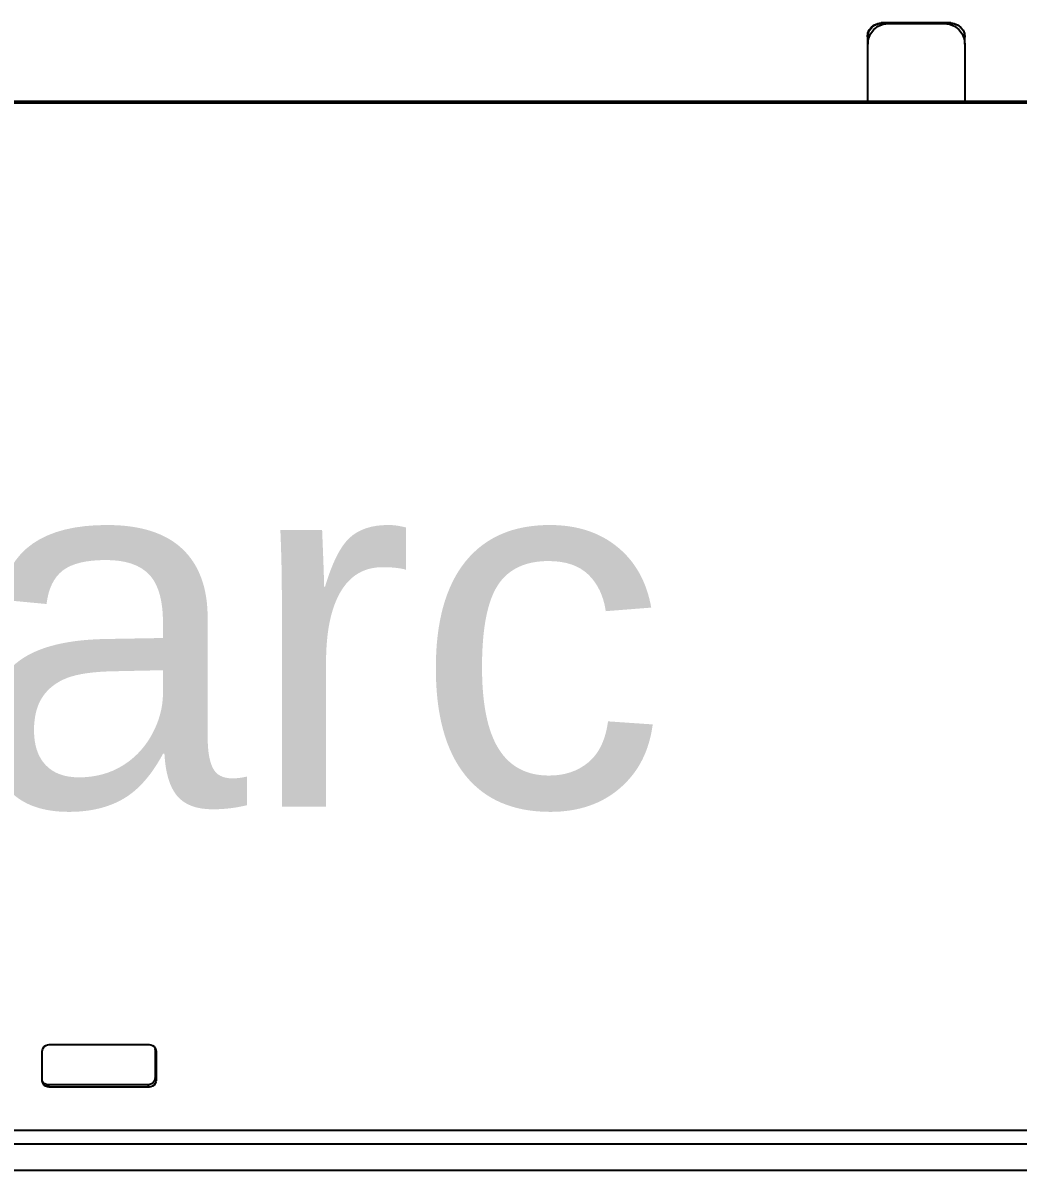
# Model space of a CAD drawing. Header units: metres. Extents: x -4.2 to 4.2, y -5.7 to 5.7.
# Drawn here: x 0.797 to 1.35, y -2.264 to -1.627 of the extents above; entities that cross this region are included whole.
import ezdxf

# ---------------------------------------------------------------- set-up
doc = ezdxf.new("R2010")
doc.units = ezdxf.units.M

msp = doc.modelspace()

# ---------------------------------------------------------------- linework, layer by layer
for p, q in [((1.2674, -1.63127), (1.26863, -1.62968)), ((1.26757, -1.63149), (1.2688, -1.6299)), ((1.26863, -1.62968), (1.27022, -1.62845)), ((1.2688, -1.6299), (1.27039, -1.62867)), ((1.26993, -1.63103), (1.27232, -1.62919)), ((1.27022, -1.62845), (1.27208, -1.62768)), ((1.27039, -1.62867), (1.27225, -1.6279)), ((1.27208, -1.62768), (1.27408, -1.62742)), ((1.27225, -1.6279), (1.27425, -1.62764)), ((1.27232, -1.62919), (1.27511, -1.62803)), ((1.27425, -1.62764), (1.27408, -1.62742)), ((1.27793, -1.62742), (1.27408, -1.62742)), ((1.2781, -1.62764), (1.27425, -1.62764)), ((1.27511, -1.62803), (1.2781, -1.62764)), ((1.2781, -1.62764), (1.27793, -1.62742)), ((1.30877, -1.62742), (1.27793, -1.62742)), ((1.2781, -1.62764), (1.30895, -1.62764)), ((1.30895, -1.62764), (1.30877, -1.62742)), ((1.31263, -1.62742), (1.30877, -1.62742)), ((1.30895, -1.62764), (1.31194, -1.62803)), ((1.31281, -1.62764), (1.30895, -1.62764)), ((1.31194, -1.62803), (1.31473, -1.62919)), ((1.31263, -1.62742), (1.31463, -1.62768)), ((1.31281, -1.62764), (1.31263, -1.62742)), ((1.31281, -1.62764), (1.3148, -1.6279)), ((1.31463, -1.62768), (1.31648, -1.62845)), ((1.31473, -1.62919), (1.31713, -1.63103)), ((1.3148, -1.6279), (1.31666, -1.62867)), ((1.31648, -1.62845), (1.31808, -1.62968)), ((1.31666, -1.62867), (1.31826, -1.6299)), ((1.31826, -1.6299), (1.31808, -1.62968)), ((1.31826, -1.6299), (1.31948, -1.63149)), ((1.26637, -1.63513), (1.26663, -1.63313)), ((1.26654, -1.63535), (1.26637, -1.63513)), ((1.26637, -1.63513), (1.26637, -1.63898)), ((1.26654, -1.63535), (1.2668, -1.63335)), ((1.26654, -1.63535), (1.26654, -1.63921)), ((1.26654, -1.63921), (1.26693, -1.63621)), ((1.26663, -1.63313), (1.2674, -1.63127)), ((1.2668, -1.63335), (1.26757, -1.63149)), ((1.26693, -1.63621), (1.26809, -1.63342)), ((1.26809, -1.63342), (1.26993, -1.63103)), ((1.31713, -1.63103), (1.31897, -1.63342)), ((1.31897, -1.63342), (1.32012, -1.63621)), ((1.31948, -1.63149), (1.32026, -1.63335)), ((1.32012, -1.63621), (1.32052, -1.63921)), ((1.32026, -1.63335), (1.32052, -1.63535)), ((1.32052, -1.63921), (1.32052, -1.63535)), ((1.26637, -1.63898), (1.26637, -1.67097)), ((1.26654, -1.63921), (1.26637, -1.63898)), ((1.26654, -1.67097), (1.26654, -1.63921)), ((1.32052, -1.63921), (1.32052, -1.67097)), ((1.38041, -1.67201), (0.42941, -1.67202)), ((1.26637, -1.67097), (0.42968, -1.67097)), ((1.26654, -1.67097), (1.26637, -1.67097)), ((1.32052, -1.67097), (1.26654, -1.67097)), ((1.37955, -1.67097), (1.32052, -1.67097)), ((0.80813, -2.1975), (0.80853, -2.19654)), ((0.80853, -2.19654), (0.80916, -2.19572)), ((0.80916, -2.19572), (0.80998, -2.19509)), ((0.80998, -2.19509), (0.81093, -2.1947)), ((0.81093, -2.1947), (0.81196, -2.19456)), ((0.81196, -2.19456), (0.86738, -2.19456)), ((0.86738, -2.19456), (0.8684, -2.1947)), ((0.8684, -2.1947), (0.86936, -2.19509)), ((0.86936, -2.19509), (0.87018, -2.19572)), ((0.87018, -2.19572), (0.87069, -2.19639)), ((0.87069, -2.19639), (0.87079, -2.19714)), ((0.87069, -2.19639), (0.87081, -2.19654)), ((0.87079, -2.19714), (0.87079, -2.21296)), ((0.87133, -2.19851), (0.87079, -2.19714)), ((0.87081, -2.19654), (0.87119, -2.19748)), ((0.808, -2.19852), (0.80813, -2.1975)), ((0.808, -2.21436), (0.808, -2.19852)), ((0.87119, -2.19748), (0.87133, -2.19851)), ((0.87133, -2.19851), (0.87133, -2.21434)), ((0.80809, -2.21503), (0.808, -2.21436)), ((0.80865, -2.21576), (0.80809, -2.21503)), ((0.80813, -2.21538), (0.80809, -2.21503)), ((0.80852, -2.21632), (0.80813, -2.21538)), ((0.80915, -2.21714), (0.80852, -2.21632)), ((0.80947, -2.21639), (0.80865, -2.21576)), ((0.86963, -2.21576), (0.86881, -2.21639)), ((0.87026, -2.21494), (0.86963, -2.21576)), ((0.8708, -2.21632), (0.87017, -2.21714)), ((0.87065, -2.21399), (0.87026, -2.21494)), ((0.87079, -2.21296), (0.87065, -2.21399)), ((0.87133, -2.21434), (0.87079, -2.21296)), ((0.87119, -2.21537), (0.8708, -2.21632)), ((0.87133, -2.21434), (0.87119, -2.21537)), ((0.80997, -2.21777), (0.80915, -2.21714)), ((0.81042, -2.21678), (0.80947, -2.21639)), ((0.81093, -2.21817), (0.80997, -2.21777)), ((0.81145, -2.21692), (0.81042, -2.21678)), ((0.81195, -2.2183), (0.81093, -2.21817)), ((0.86683, -2.21692), (0.81145, -2.21692)), ((0.81195, -2.2183), (0.81145, -2.21692)), ((0.86737, -2.2183), (0.81195, -2.2183)), ((0.86785, -2.21678), (0.86683, -2.21692)), ((0.86737, -2.2183), (0.86683, -2.21692)), ((0.8684, -2.21817), (0.86737, -2.2183)), ((0.86881, -2.21639), (0.86785, -2.21678)), ((0.86935, -2.21777), (0.8684, -2.21817)), ((0.87017, -2.21714), (0.86935, -2.21777)), ((0.28546, -2.24205), (1.39388, -2.24207)), ((1.3853, -2.25), (0.29997, -2.25)), ((0.29997, -2.2643), (1.3853, -2.2643))]:
    msp.add_line(p, q)

# ---------------------------------------------------------------- texts
at = {"insert": (0.84409, -1.96401), "char_height": 0.2, "width": 0.9994, "attachment_point": 5}
msp.add_mtext('{\\fArial|b0|i0|c0|p34;Marc}', dxfattribs=at)

doc.saveas('drawing.dxf')
